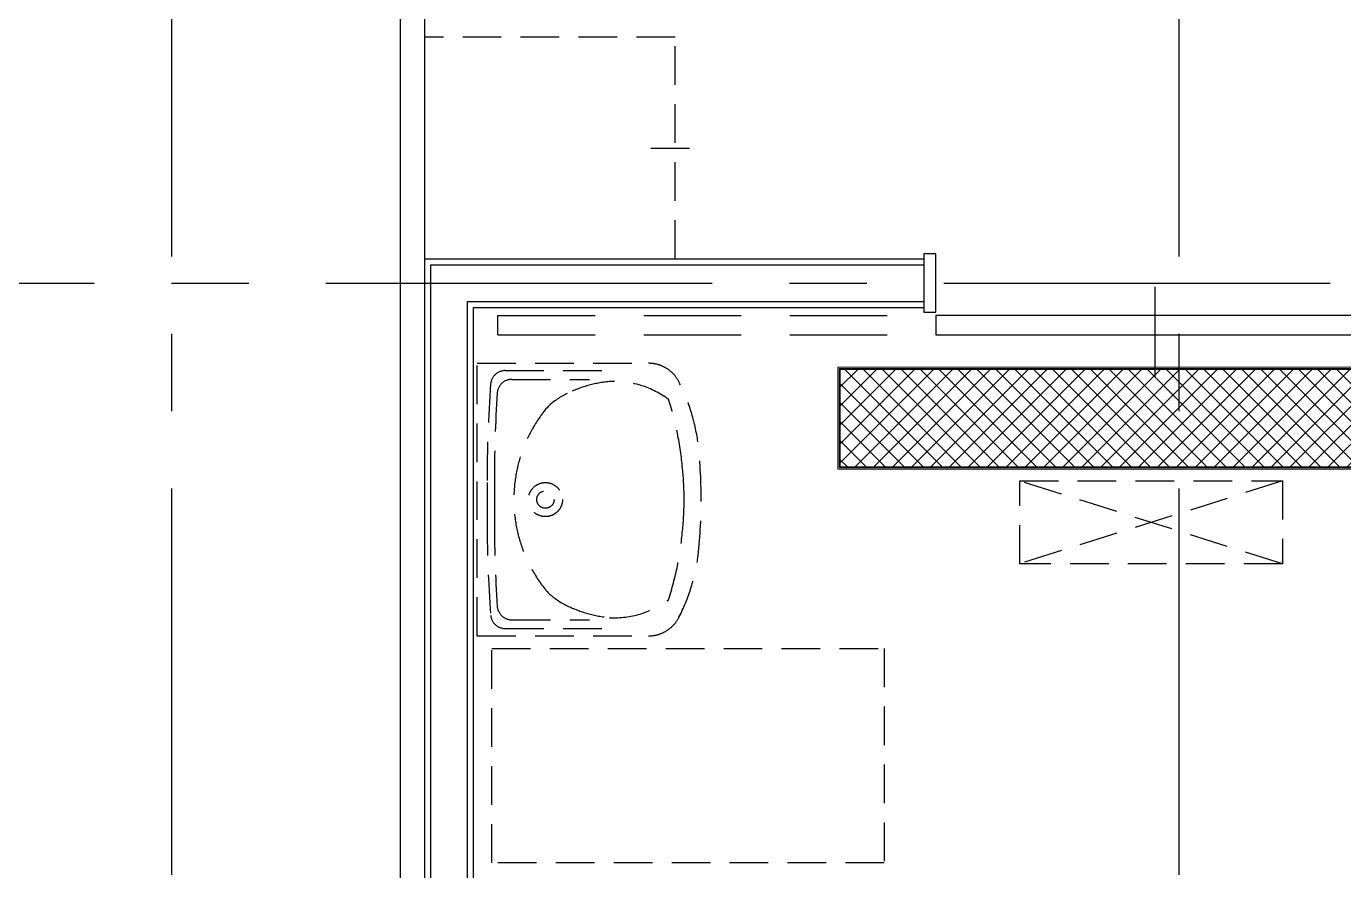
# Model space of a CAD drawing. Extents: x -119186 to 81195, y 1816 to 147180.
# Drawn here: x 21938 to 24645, y 22626 to 24360 of the extents above; entities that cross this region are included whole.
import ezdxf

# ---------------------------------------------------------------- set-up
doc = ezdxf.new("R2010")
doc.units = 0
doc.header["$LTSCALE"] = 12.7
doc.header["$MEASUREMENT"] = 0
for name, pattern in [('CENTER', [2, 1.25, -0.25, 0.25, -0.25]), ('HIDDEN', [4.724409, 3.149606, -1.574803]), ('HIDDEN2', [0.1875, 0.125, -0.0625])]:
    doc.linetypes.add(name, pattern=pattern)
for name, color, linetype in [('A_建築', 8, 'CONTINUOUS'), ('A_建築（什器）', 8, 'CONTINUOUS'), ('A_建築（冷蔵・冷凍庫）', 7, 'CONTINUOUS'), ('A_建築（建具）', 2, 'CONTINUOUS'), ('A_建築（新設・仕上げ）', 2, 'CONTINUOUS'), ('A_建築（軽鉄下地）', 8, 'CONTINUOUS'), ('A_通り芯', 8, 'CENTER')]:
    doc.layers.add(name, color=color, linetype=linetype)
doc.styles.add('MUSER', font='SIMPLEX.shx', dxfattribs={"height": 300, "bigfont": 'BIGFONT.shx'})

msp = doc.modelspace()

# ---------------------------------------------------------------- hatches: boundary and pattern name
at = {"layer": 'A_建築', "linetype": 'Continuous', "lineweight": 0}
h = msp.add_hatch(dxfattribs=at)
h.set_pattern_fill('ANSI37', color=256, scale=220)
h.set_pattern_definition([(45, (-965.543, -6906.98), (-19.445436, 19.445436), []), (135, (-965.543, -6906.98), (-19.445436, -19.445436), [])])
h.paths.add_polyline_path([(24644.37, 23655.2), (23610.42, 23655.2), (23610.42, 23455.2), (24644.37, 23455.2)])
h.paths.add_polyline_path([(24892.42, 23655.2), (24644.37, 23655.2), (24644.37, 23455.2), (24892.42, 23455.2)])

# ---------------------------------------------------------------- linework, layer by layer
for points in [[(23605.42, 23660.2), (24897.42, 23660.2), (24897.42, 23450.2), (23605.42, 23450.2)], [(23608.42, 23657.2), (24894.42, 23657.2), (24894.42, 23453.2), (23608.42, 23453.2)], [(23610.42, 23655.2), (24892.42, 23655.2), (24892.42, 23455.2), (23610.42, 23455.2)]]:
    msp.add_lwpolyline(points, close=True, dxfattribs=at)
at = {"layer": 'A_建築（什器）', "color": 8, "linetype": 'HIDDEN2', "ltscale": 50}
for p, q in [((22756.16, 24337.64), (22756.16, 23882.64)), ((23271.16, 24337.64), (22756.16, 24337.64)), ((23271.16, 23882.64), (23271.16, 24337.64)), ((23221.16, 24110.14), (23321.16, 24110.14)), ((22756.16, 23882.64), (23271.16, 23882.64)), ((22864.64, 23667.95), (23216.64, 23667.95)), ((22864.64, 23107.95), (22864.64, 23667.95)), ((22921.96, 23652.95), (23126.82, 23652.95)), ((22935.54, 23634.95), (23095.03, 23634.95)), ((22884.64, 23423.2), (22884.64, 23352.7)), ((22899.64, 23423.2), (22899.64, 23352.7)), ((23979.24, 23256.14), (23979.24, 23426.14)), ((23979.24, 23426.14), (24519.24, 23426.14)), ((24519.24, 23426.14), (23979.24, 23256.14)), ((24519.24, 23256.14), (23979.24, 23426.14)), ((24519.24, 23426.14), (24519.24, 23256.14)), ((24519.24, 23256.14), (23979.24, 23256.14)), ((22921.96, 23122.95), (23126.82, 23122.95)), ((22935.54, 23140.95), (23095.03, 23140.95)), ((22864.64, 23107.95), (23216.64, 23107.95)), ((22894.71, 22641.79), (22894.71, 23081.79)), ((22894.71, 23081.79), (23700.71, 23081.79)), ((23700.71, 23081.79), (23700.71, 22641.79)), ((23700.71, 22641.79), (22894.71, 22641.79))]:
    msp.add_line(p, q, dxfattribs=at)
for radius in [35, 17.75]:
    msp.add_circle((23004.64, 23387.95), radius, dxfattribs=at)
for centre, radius, start, end in [((23216.64, 23597.95), 70, 26.85729, 89.99973), ((22921.96, 23622.95), 30, 89.9994, 175.05638), ((22935.54, 23604.95), 30, 90.00055, 175.54985), ((25639.8, 23423.21), 2755.17, 175.78873, 180.00024), ((25731.27, 23423.21), 2831.64, 176.27289, 180.00018), ((23118.84, 23461.95), 160, 115.65297, 132.833), ((23162.14, 23371.8), 260, 95.7718, 115.6538), ((23142.03, 23570.79), 60, 90, 95.77177), ((23145.75, 23443.3), 187.53, 53.47796, 91.13807), ((22922.23, 23448.86), 400, 8.89208, 26.85755), ((23234.75, 23387.95), 295.11, 139.5846, 220.41639), ((22662.05, 23399.09), 626.4, 4.83402, 18.129), ((22277.08, 23387.99), 1047.56, 359.99783, 6.7267), ((22689.64, 23387.95), 600, 0.00008, 6.11675), ((22689.64, 23387.95), 600, 353.88331, 0.00008), ((22277.08, 23387.91), 1047.56, 353.2733, 0.00217), ((25639.8, 23352.67), 2755.17, 179.99954, 184.21104), ((25731.27, 23352.68), 2831.63, 179.9996, 183.72692), ((22662.05, 23376.8), 626.4, 341.87098, 355.16583), ((22922.23, 23327.03), 400, 333.14244, 351.10792), ((23118.84, 23313.95), 160, 227.16704, 244.34699), ((23145.75, 23332.59), 187.53, 268.8619, 306.52223), ((22921.96, 23152.95), 30, 184.94362, 270.0006), ((22935.54, 23170.95), 30, 184.45214, 269.99953), ((23162.14, 23404.09), 260, 244.34686, 264.22876), ((23142.03, 23205.1), 60, 264.22775, 270), ((23216.64, 23177.95), 70, 270.00027, 333.14271)]:
    msp.add_arc(centre, radius, start, end, dxfattribs=at)
at = {"layer": 'A_建築（冷蔵・冷凍庫）'}
msp.add_lwpolyline([(22756.16, 25482.64), (22756.16, 21082.64), (19966.36, 21082.64), (19966.36, 21437.64), (19606.16, 21437.64), (19606.16, 25482.64), (22756.16, 25482.64)], dxfattribs=at)
msp.add_lwpolyline([(22706.16, 25432.64), (22706.16, 21132.64), (20016.36, 21132.64), (20016.36, 21487.64), (19656.16, 21487.64), (19656.16, 25432.64)], close=True, dxfattribs=at)
at = {"layer": 'A_建築（建具）'}
for p, q in [((24257.13, 23824.89), (24257.13, 23640.39)), ((22907.13, 23726.14), (22907.13, 23766.14))]:
    msp.add_line(p, q, dxfattribs=at)
at = {"layer": 'A_建築（建具）', "linetype": 'HIDDEN', "ltscale": 5}
for p, q in [((22907.13, 23766.14), (23732.13, 23766.14)), ((22907.13, 23726.14), (23732.13, 23726.14))]:
    msp.add_line(p, q, dxfattribs=at)
at = {"layer": 'A_建築（建具）'}
for points in [[(23782.13, 23892.64), (23782.13, 23772.64), (23807.13, 23772.64), (23807.13, 23892.64)], [(23807.13, 23766.14), (23807.13, 23726.14), (24707.13, 23726.14), (24707.13, 23766.14)]]:
    msp.add_lwpolyline(points, close=True, dxfattribs=at)
at = {"layer": 'A_建築（新設・仕上げ）'}
for p, q in [((22756.16, 23882.64), (23782.13, 23882.64)), ((22856.16, 23782.64), (22856.16, 20982.64)), ((22856.16, 23782.64), (23782.13, 23782.64))]:
    msp.add_line(p, q, dxfattribs=at)
at = {"layer": 'A_建築（軽鉄下地）', "color": 8, "ltscale": 50}
for p, q in [((22768.66, 23870.14), (22768.66, 20982.64)), ((22768.66, 23870.14), (23782.13, 23870.14)), ((22843.66, 23795.14), (22843.66, 20982.64)), ((22843.66, 23795.14), (23782.13, 23795.14))]:
    msp.add_line(p, q, dxfattribs=at)
at = {"layer": 'A_通り芯', "color": 8, "ltscale": 50}
for p, q in [((22236.16, 51351.05), (22236.16, 14056.3)), ((22706.16, 51351.05), (22706.16, 14056.3)), ((24306.16, 51351.05), (24306.16, 14056.3)), ((16203.57, 23832.64), (34018.87, 23832.64))]:
    msp.add_line(p, q, dxfattribs=at)

# ---------------------------------------------------------------- texts
at = {"layer": 'A_建築（什器）', "color": 8, "linetype": 'HIDDEN2', "ltscale": 50, "style": 'MUSER', "flags": 3}
msp.add_attdef('CODE', (22756.16, 24337.64), 'AC4518SS', height=0.01, rotation=270, dxfattribs=at)

doc.saveas('drawing.dxf')
